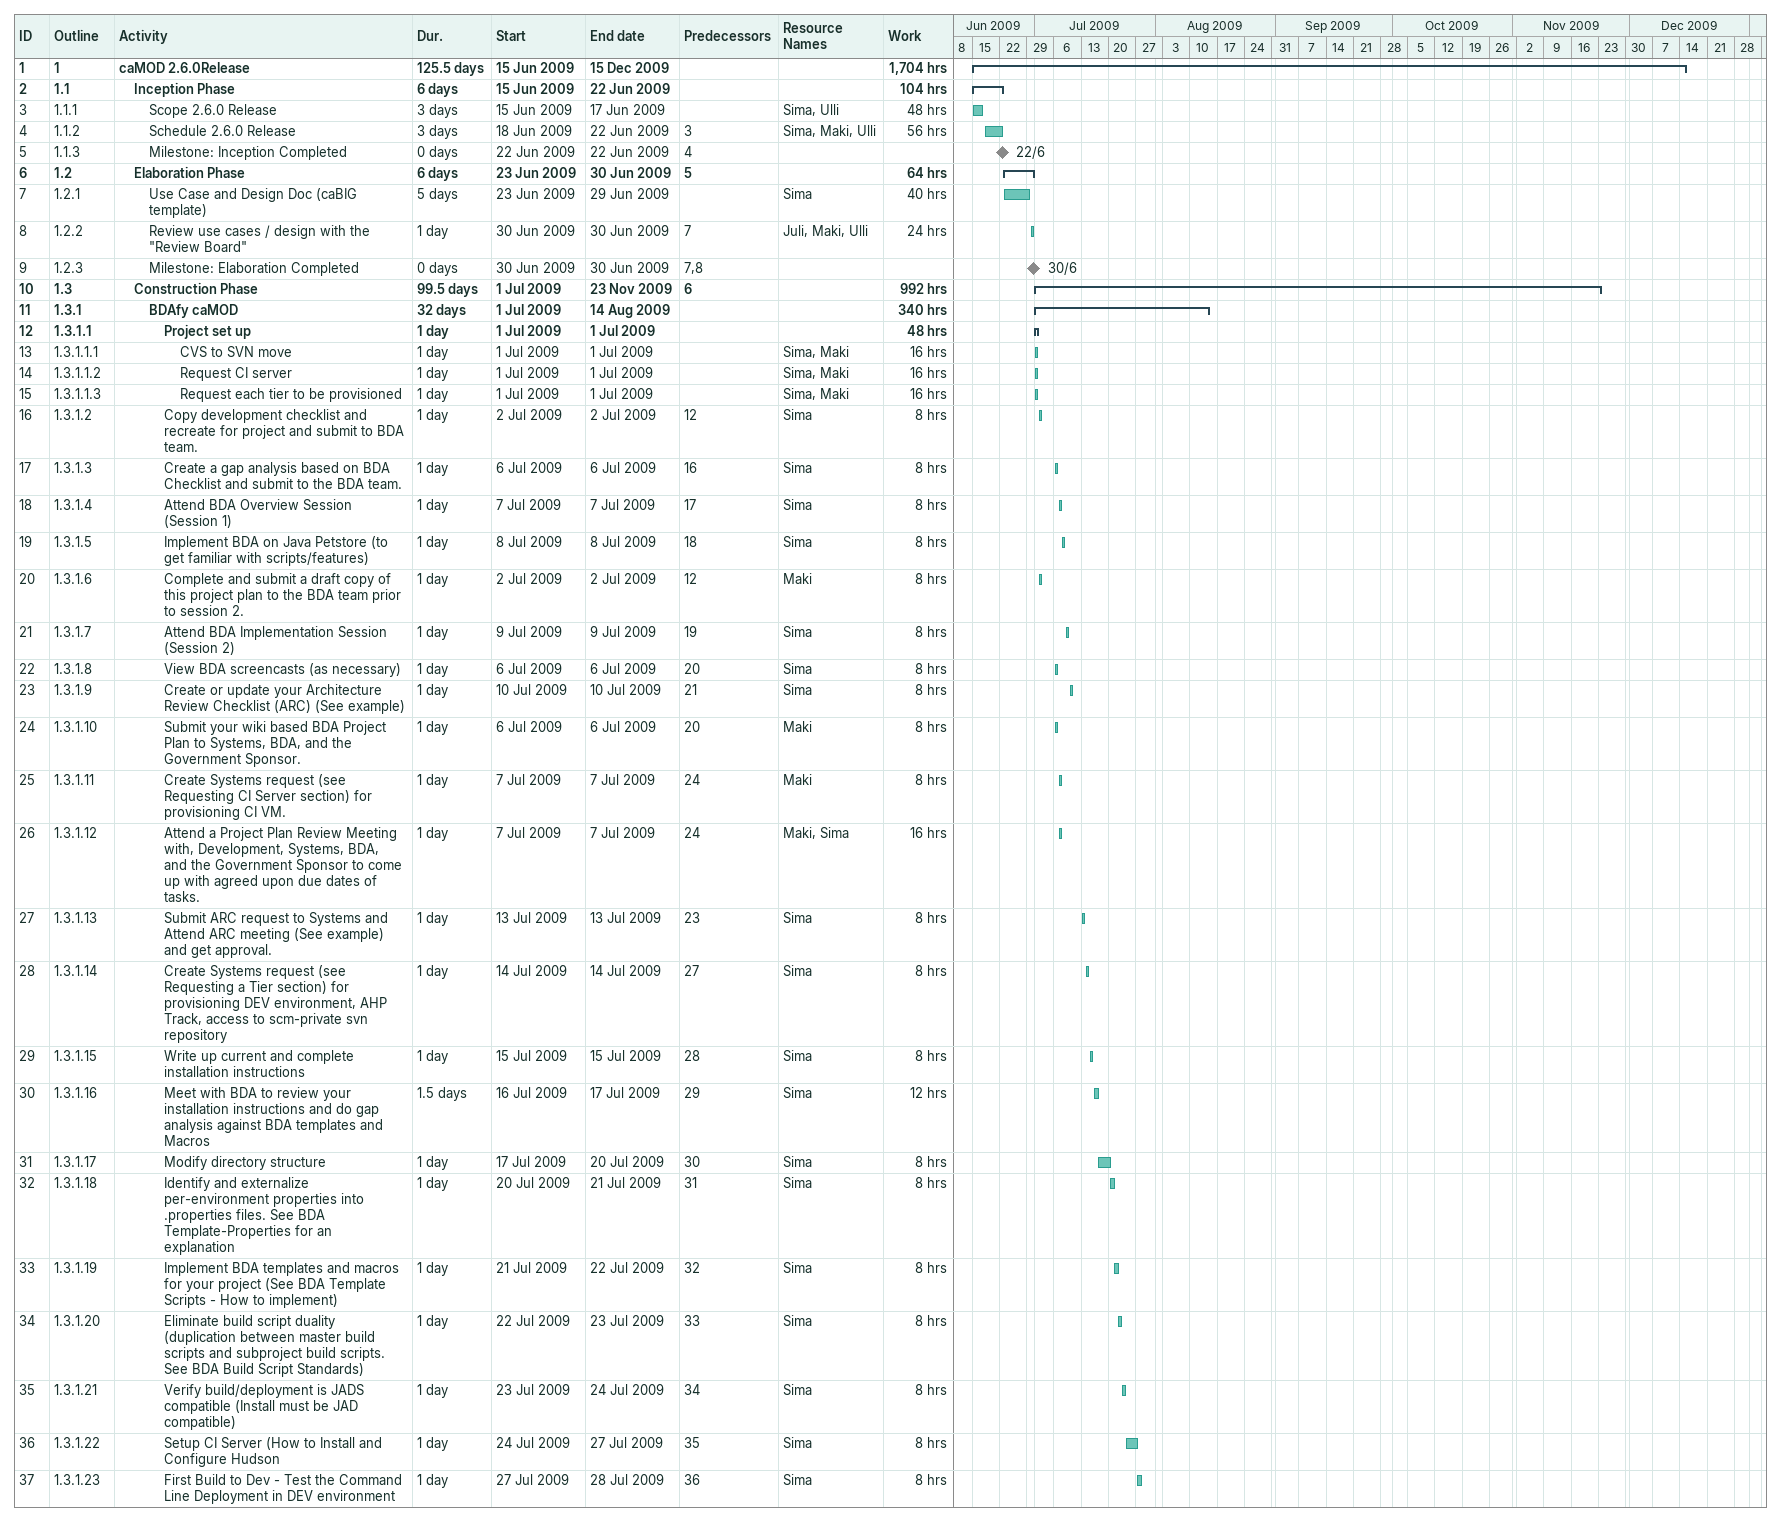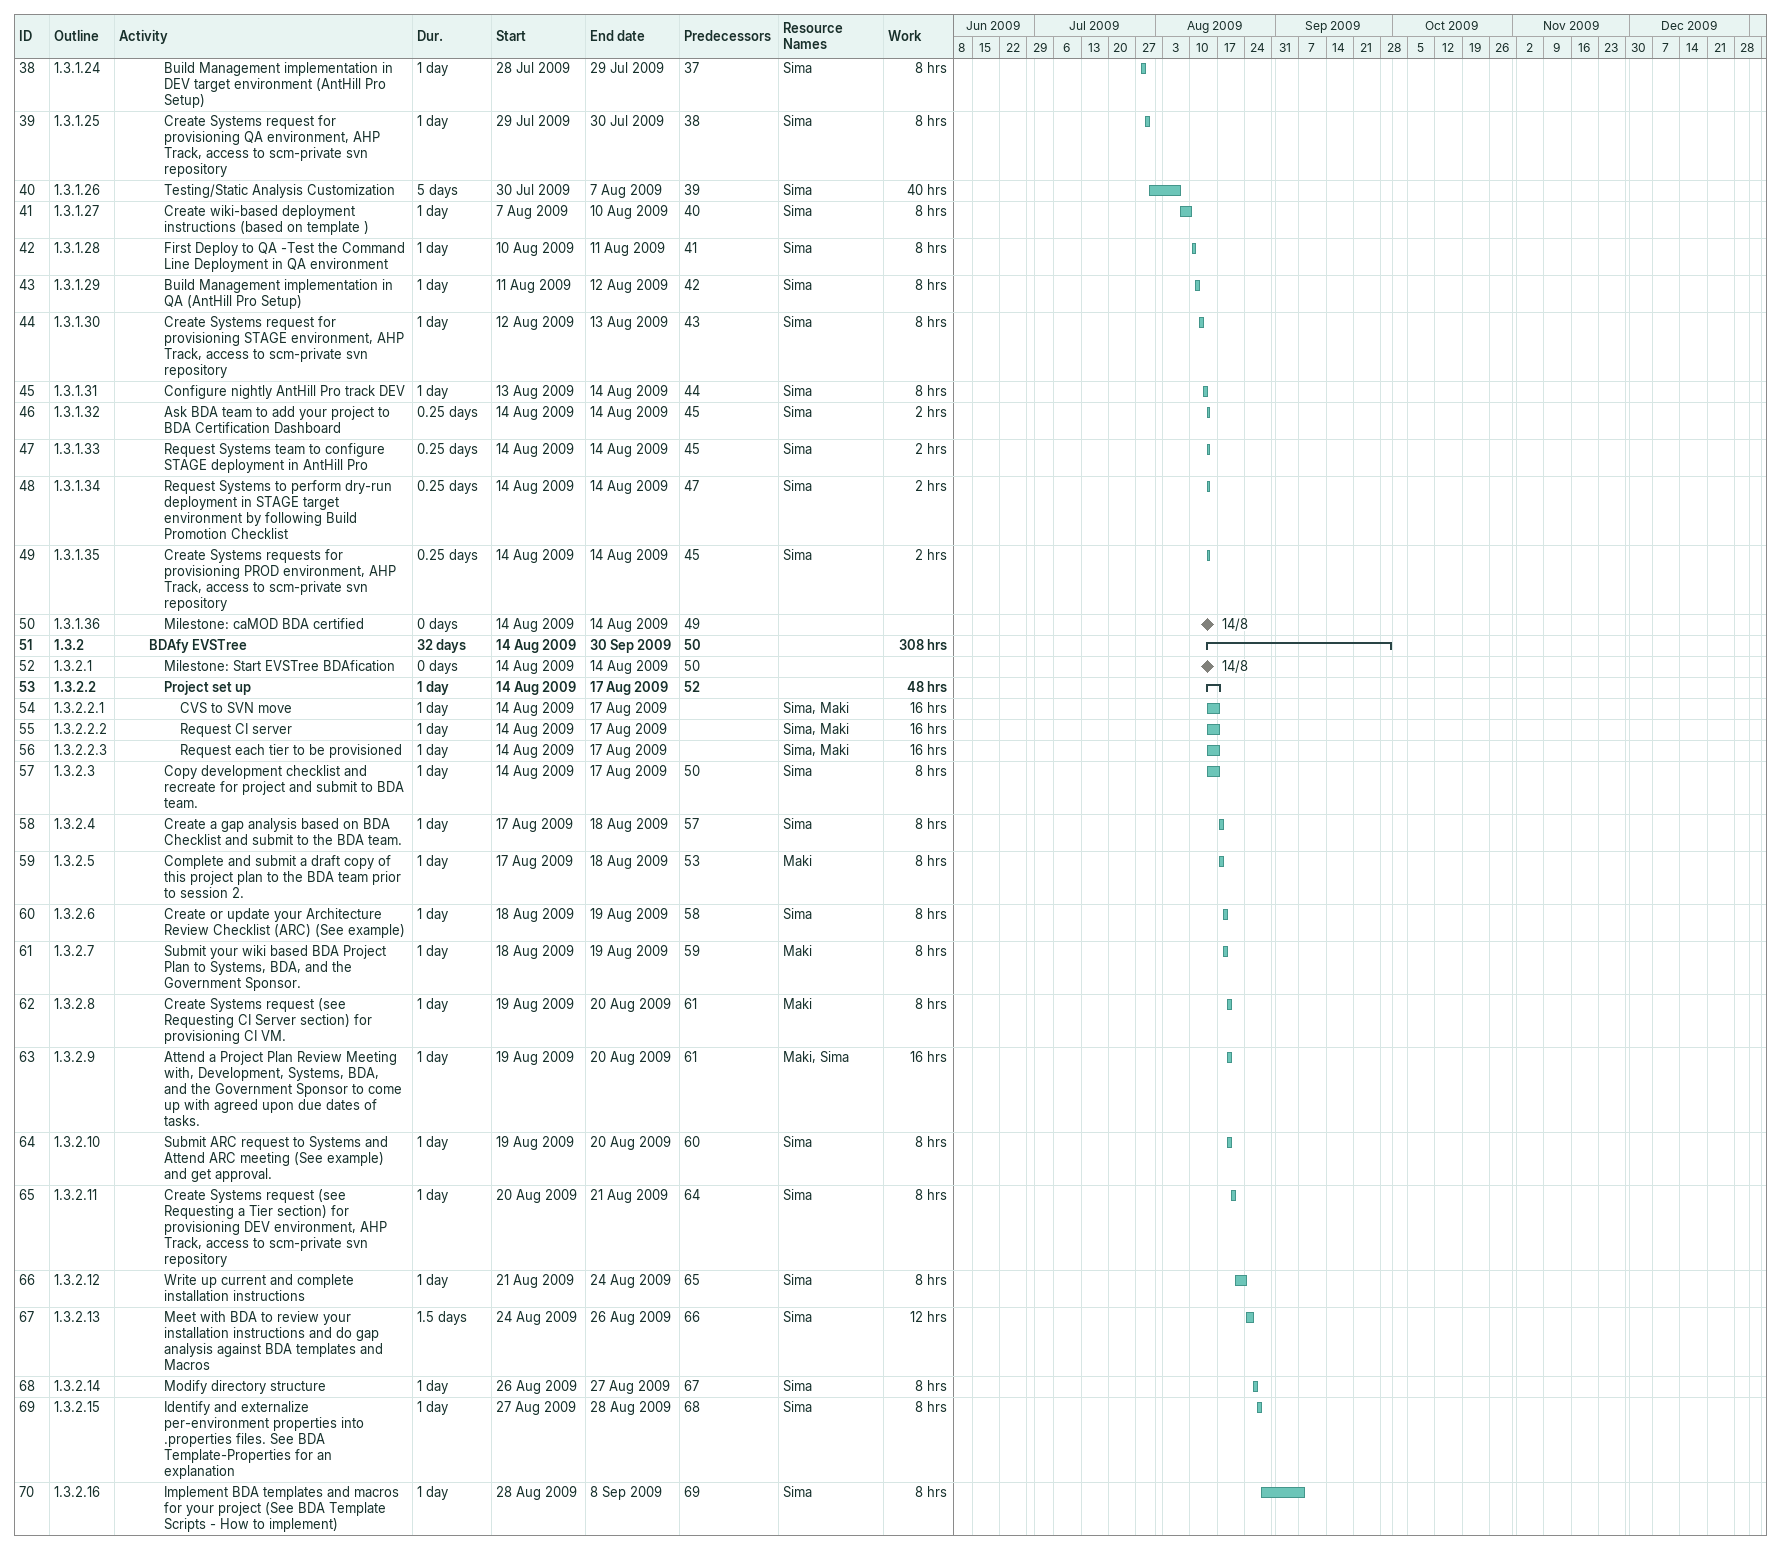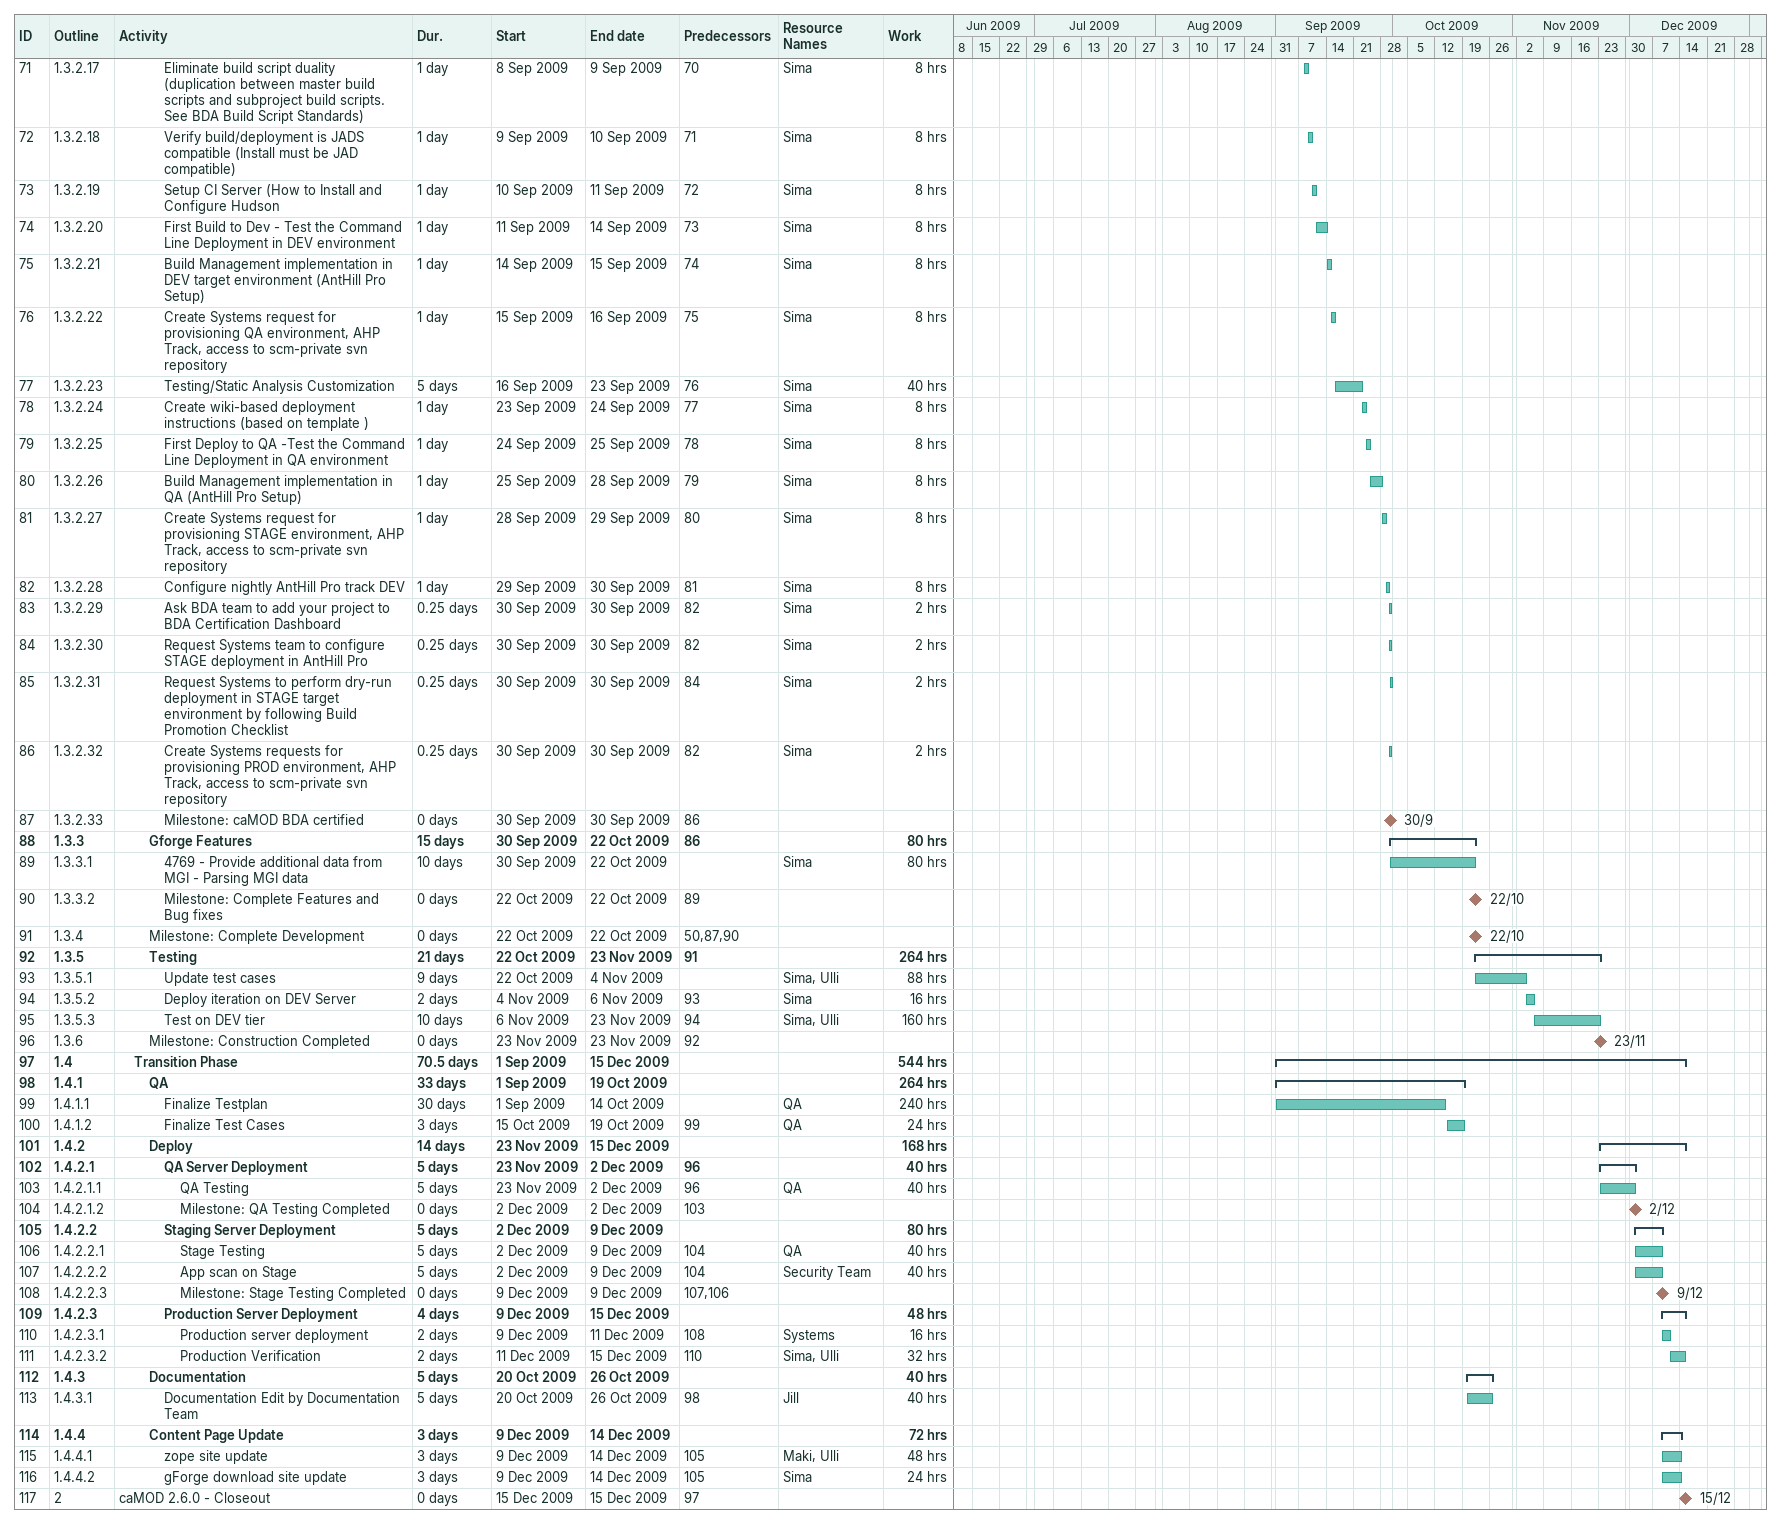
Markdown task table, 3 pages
| ID | WBS | Task | Duration | Start | Finish | Predecessors | Resources | Work (h) |
|---|---|---|---|---|---|---|---|---|
| 1 | 1 | **caMOD 2.6.0Release** | 125.5d | 2009-06-15 | 2009-12-15 |  |  | 1704 |
| 2 | 1.1 | **Inception Phase** | 6d | 2009-06-15 | 2009-06-22 |  |  | 104 |
| 3 | 1.1.1 | Scope 2.6.0 Release | 3d | 2009-06-15 | 2009-06-17 |  | Sima, Ulli | 48 |
| 4 | 1.1.2 | Schedule 2.6.0 Release | 3d | 2009-06-18 | 2009-06-22 | 3 | Sima, Maki, Ulli | 56 |
| 5 | 1.1.3 | Milestone: Inception Completed | 0d | 2009-06-22 | 2009-06-22 | 4 |  |  |
| 6 | 1.2 | **Elaboration Phase** | 6d | 2009-06-23 | 2009-06-30 | 5 |  | 64 |
| 7 | 1.2.1 | Use Case and Design Doc (caBIG template) | 5d | 2009-06-23 | 2009-06-29 |  | Sima | 40 |
| 8 | 1.2.2 | Review use cases / design with the "Review Board" | 1d | 2009-06-30 | 2009-06-30 | 7 | Juli, Maki, Ulli | 24 |
| 9 | 1.2.3 | Milestone: Elaboration Completed | 0d | 2009-06-30 | 2009-06-30 | 7, 8 |  |  |
| 10 | 1.3 | **Construction Phase** | 99.5d | 2009-07-01 | 2009-11-23 | 6 |  | 992 |
| 11 | 1.3.1 | **BDAfy caMOD** | 32d | 2009-07-01 | 2009-08-14 |  |  | 340 |
| 12 | 1.3.1.1 | **Project set up** | 1d | 2009-07-01 | 2009-07-01 |  |  | 48 |
| 13 | 1.3.1.1.1 | CVS to SVN move | 1d | 2009-07-01 | 2009-07-01 |  | Sima, Maki | 16 |
| 14 | 1.3.1.1.2 | Request CI server | 1d | 2009-07-01 | 2009-07-01 |  | Sima, Maki | 16 |
| 15 | 1.3.1.1.3 | Request each tier to be provisioned | 1d | 2009-07-01 | 2009-07-01 |  | Sima, Maki | 16 |
| 16 | 1.3.1.2 | Copy development checklist and recreate for project and submit to BDA team. | 1d | 2009-07-02 | 2009-07-02 | 12 | Sima | 8 |
| 17 | 1.3.1.3 | Create a gap analysis based on BDA Checklist and submit to the BDA team. | 1d | 2009-07-06 | 2009-07-06 | 16 | Sima | 8 |
| 18 | 1.3.1.4 | Attend BDA Overview Session (Session 1) | 1d | 2009-07-07 | 2009-07-07 | 17 | Sima | 8 |
| 19 | 1.3.1.5 | Implement BDA on Java Petstore (to get familiar with scripts/features) | 1d | 2009-07-08 | 2009-07-08 | 18 | Sima | 8 |
| 20 | 1.3.1.6 | Complete and submit a draft copy of this project plan to the BDA team prior to session 2. | 1d | 2009-07-02 | 2009-07-02 | 12 | Maki | 8 |
| 21 | 1.3.1.7 | Attend BDA Implementation Session (Session 2) | 1d | 2009-07-09 | 2009-07-09 | 19 | Sima | 8 |
| 22 | 1.3.1.8 | View BDA screencasts (as necessary) | 1d | 2009-07-06 | 2009-07-06 | 20 | Sima | 8 |
| 23 | 1.3.1.9 | Create or update your Architecture Review Checklist (ARC) (See example) | 1d | 2009-07-10 | 2009-07-10 | 21 | Sima | 8 |
| 24 | 1.3.1.10 | Submit your wiki based BDA Project Plan to Systems, BDA, and the Government Sponsor. | 1d | 2009-07-06 | 2009-07-06 | 20 | Maki | 8 |
| 25 | 1.3.1.11 | Create Systems request (see Requesting CI Server section) for provisioning CI VM. | 1d | 2009-07-07 | 2009-07-07 | 24 | Maki | 8 |
| 26 | 1.3.1.12 | Attend a Project Plan Review Meeting with, Development, Systems, BDA, and the Government Sponsor to come up with agreed upon due dates of tasks. | 1d | 2009-07-07 | 2009-07-07 | 24 | Maki, Sima | 16 |
| 27 | 1.3.1.13 | Submit ARC request to Systems and Attend ARC meeting (See example) and get approval. | 1d | 2009-07-13 | 2009-07-13 | 23 | Sima | 8 |
| 28 | 1.3.1.14 | Create Systems request (see Requesting a Tier section) for provisioning DEV environment, AHP Track, access to scm-private svn repository | 1d | 2009-07-14 | 2009-07-14 | 27 | Sima | 8 |
| 29 | 1.3.1.15 | Write up current and complete installation instructions | 1d | 2009-07-15 | 2009-07-15 | 28 | Sima | 8 |
| 30 | 1.3.1.16 | Meet with BDA to review your installation instructions and do gap analysis against BDA templates and Macros | 1.5d | 2009-07-16 | 2009-07-17 | 29 | Sima | 12 |
| 31 | 1.3.1.17 | Modify directory structure | 1d | 2009-07-17 | 2009-07-20 | 30 | Sima | 8 |
| 32 | 1.3.1.18 | Identify and externalize per-environment properties into .properties files. See BDA Template-Properties for an explanation | 1d | 2009-07-20 | 2009-07-21 | 31 | Sima | 8 |
| 33 | 1.3.1.19 | Implement BDA templates and macros for your project (See BDA Template Scripts - How to implement) | 1d | 2009-07-21 | 2009-07-22 | 32 | Sima | 8 |
| 34 | 1.3.1.20 | Eliminate build script duality (duplication between master build scripts and subproject build scripts. See BDA Build Script Standards) | 1d | 2009-07-22 | 2009-07-23 | 33 | Sima | 8 |
| 35 | 1.3.1.21 | Verify build/deployment is JADS compatible (Install must be JAD compatible) | 1d | 2009-07-23 | 2009-07-24 | 34 | Sima | 8 |
| 36 | 1.3.1.22 | Setup CI Server (How to Install and Configure Hudson | 1d | 2009-07-24 | 2009-07-27 | 35 | Sima | 8 |
| 37 | 1.3.1.23 | First Build to Dev - Test the Command Line Deployment in DEV environment | 1d | 2009-07-27 | 2009-07-28 | 36 | Sima | 8 |
| 38 | 1.3.1.24 | Build Management implementation in DEV target environment (AntHill Pro Setup) | 1d | 2009-07-28 | 2009-07-29 | 37 | Sima | 8 |
| 39 | 1.3.1.25 | Create Systems request for provisioning QA environment, AHP Track, access to scm-private svn repository | 1d | 2009-07-29 | 2009-07-30 | 38 | Sima | 8 |
| 40 | 1.3.1.26 | Testing/Static Analysis Customization | 5d | 2009-07-30 | 2009-08-07 | 39 | Sima | 40 |
| 41 | 1.3.1.27 | Create wiki-based deployment instructions (based on template ) | 1d | 2009-08-07 | 2009-08-10 | 40 | Sima | 8 |
| 42 | 1.3.1.28 | First Deploy to QA -Test the Command Line Deployment in QA environment | 1d | 2009-08-10 | 2009-08-11 | 41 | Sima | 8 |
| 43 | 1.3.1.29 | Build Management implementation in QA (AntHill Pro Setup) | 1d | 2009-08-11 | 2009-08-12 | 42 | Sima | 8 |
| 44 | 1.3.1.30 | Create Systems request for provisioning STAGE environment, AHP Track, access to scm-private svn repository | 1d | 2009-08-12 | 2009-08-13 | 43 | Sima | 8 |
| 45 | 1.3.1.31 | Configure nightly AntHill Pro track DEV | 1d | 2009-08-13 | 2009-08-14 | 44 | Sima | 8 |
| 46 | 1.3.1.32 | Ask BDA team to add your project to BDA Certification Dashboard | 0.25d | 2009-08-14 | 2009-08-14 | 45 | Sima | 2 |
| 47 | 1.3.1.33 | Request Systems team to configure STAGE deployment in AntHill Pro | 0.25d | 2009-08-14 | 2009-08-14 | 45 | Sima | 2 |
| 48 | 1.3.1.34 | Request Systems to perform dry-run deployment in STAGE target environment by following Build Promotion Checklist | 0.25d | 2009-08-14 | 2009-08-14 | 47 | Sima | 2 |
| 49 | 1.3.1.35 | Create Systems requests for provisioning PROD environment, AHP Track, access to scm-private svn repository | 0.25d | 2009-08-14 | 2009-08-14 | 45 | Sima | 2 |
| 50 | 1.3.1.36 | Milestone: caMOD BDA certified | 0d | 2009-08-14 | 2009-08-14 | 49 |  |  |
| 51 | 1.3.2 | **BDAfy EVSTree** | 32d | 2009-08-14 | 2009-09-30 | 50 |  | 308 |
| 52 | 1.3.2.1 | Milestone: Start EVSTree BDAfication | 0d | 2009-08-14 | 2009-08-14 | 50 |  |  |
| 53 | 1.3.2.2 | **Project set up** | 1d | 2009-08-14 | 2009-08-17 | 52 |  | 48 |
| 54 | 1.3.2.2.1 | CVS to SVN move | 1d | 2009-08-14 | 2009-08-17 |  | Sima, Maki | 16 |
| 55 | 1.3.2.2.2 | Request CI server | 1d | 2009-08-14 | 2009-08-17 |  | Sima, Maki | 16 |
| 56 | 1.3.2.2.3 | Request each tier to be provisioned | 1d | 2009-08-14 | 2009-08-17 |  | Sima, Maki | 16 |
| 57 | 1.3.2.3 | Copy development checklist and recreate for project and submit to BDA team. | 1d | 2009-08-14 | 2009-08-17 | 50 | Sima | 8 |
| 58 | 1.3.2.4 | Create a gap analysis based on BDA Checklist and submit to the BDA team. | 1d | 2009-08-17 | 2009-08-18 | 57 | Sima | 8 |
| 59 | 1.3.2.5 | Complete and submit a draft copy of this project plan to the BDA team prior to session 2. | 1d | 2009-08-17 | 2009-08-18 | 53 | Maki | 8 |
| 60 | 1.3.2.6 | Create or update your Architecture Review Checklist (ARC) (See example) | 1d | 2009-08-18 | 2009-08-19 | 58 | Sima | 8 |
| 61 | 1.3.2.7 | Submit your wiki based BDA Project Plan to Systems, BDA, and the Government Sponsor. | 1d | 2009-08-18 | 2009-08-19 | 59 | Maki | 8 |
| 62 | 1.3.2.8 | Create Systems request (see Requesting CI Server section) for provisioning CI VM. | 1d | 2009-08-19 | 2009-08-20 | 61 | Maki | 8 |
| 63 | 1.3.2.9 | Attend a Project Plan Review Meeting with, Development, Systems, BDA, and the Government Sponsor to come up with agreed upon due dates of tasks. | 1d | 2009-08-19 | 2009-08-20 | 61 | Maki, Sima | 16 |
| 64 | 1.3.2.10 | Submit ARC request to Systems and Attend ARC meeting (See example) and get approval. | 1d | 2009-08-19 | 2009-08-20 | 60 | Sima | 8 |
| 65 | 1.3.2.11 | Create Systems request (see Requesting a Tier section) for provisioning DEV environment, AHP Track, access to scm-private svn repository | 1d | 2009-08-20 | 2009-08-21 | 64 | Sima | 8 |
| 66 | 1.3.2.12 | Write up current and complete installation instructions | 1d | 2009-08-21 | 2009-08-24 | 65 | Sima | 8 |
| 67 | 1.3.2.13 | Meet with BDA to review your installation instructions and do gap analysis against BDA templates and Macros | 1.5d | 2009-08-24 | 2009-08-26 | 66 | Sima | 12 |
| 68 | 1.3.2.14 | Modify directory structure | 1d | 2009-08-26 | 2009-08-27 | 67 | Sima | 8 |
| 69 | 1.3.2.15 | Identify and externalize per-environment properties into .properties files. See BDA Template-Properties for an explanation | 1d | 2009-08-27 | 2009-08-28 | 68 | Sima | 8 |
| 70 | 1.3.2.16 | Implement BDA templates and macros for your project (See BDA Template Scripts - How to implement) | 1d | 2009-08-28 | 2009-09-08 | 69 | Sima | 8 |
| 71 | 1.3.2.17 | Eliminate build script duality (duplication between master build scripts and subproject build scripts. See BDA Build Script Standards) | 1d | 2009-09-08 | 2009-09-09 | 70 | Sima | 8 |
| 72 | 1.3.2.18 | Verify build/deployment is JADS compatible (Install must be JAD compatible) | 1d | 2009-09-09 | 2009-09-10 | 71 | Sima | 8 |
| 73 | 1.3.2.19 | Setup CI Server (How to Install and Configure Hudson | 1d | 2009-09-10 | 2009-09-11 | 72 | Sima | 8 |
| 74 | 1.3.2.20 | First Build to Dev - Test the Command Line Deployment in DEV environment | 1d | 2009-09-11 | 2009-09-14 | 73 | Sima | 8 |
| 75 | 1.3.2.21 | Build Management implementation in DEV target environment (AntHill Pro Setup) | 1d | 2009-09-14 | 2009-09-15 | 74 | Sima | 8 |
| 76 | 1.3.2.22 | Create Systems request for provisioning QA environment, AHP Track, access to scm-private svn repository | 1d | 2009-09-15 | 2009-09-16 | 75 | Sima | 8 |
| 77 | 1.3.2.23 | Testing/Static Analysis Customization | 5d | 2009-09-16 | 2009-09-23 | 76 | Sima | 40 |
| 78 | 1.3.2.24 | Create wiki-based deployment instructions (based on template ) | 1d | 2009-09-23 | 2009-09-24 | 77 | Sima | 8 |
| 79 | 1.3.2.25 | First Deploy to QA -Test the Command Line Deployment in QA environment | 1d | 2009-09-24 | 2009-09-25 | 78 | Sima | 8 |
| 80 | 1.3.2.26 | Build Management implementation in QA (AntHill Pro Setup) | 1d | 2009-09-25 | 2009-09-28 | 79 | Sima | 8 |
| 81 | 1.3.2.27 | Create Systems request for provisioning STAGE environment, AHP Track, access to scm-private svn repository | 1d | 2009-09-28 | 2009-09-29 | 80 | Sima | 8 |
| 82 | 1.3.2.28 | Configure nightly AntHill Pro track DEV | 1d | 2009-09-29 | 2009-09-30 | 81 | Sima | 8 |
| 83 | 1.3.2.29 | Ask BDA team to add your project to BDA Certification Dashboard | 0.25d | 2009-09-30 | 2009-09-30 | 82 | Sima | 2 |
| 84 | 1.3.2.30 | Request Systems team to configure STAGE deployment in AntHill Pro | 0.25d | 2009-09-30 | 2009-09-30 | 82 | Sima | 2 |
| 85 | 1.3.2.31 | Request Systems to perform dry-run deployment in STAGE target environment by following Build Promotion Checklist | 0.25d | 2009-09-30 | 2009-09-30 | 84 | Sima | 2 |
| 86 | 1.3.2.32 | Create Systems requests for provisioning PROD environment, AHP Track, access to scm-private svn repository | 0.25d | 2009-09-30 | 2009-09-30 | 82 | Sima | 2 |
| 87 | 1.3.2.33 | Milestone: caMOD BDA certified | 0d | 2009-09-30 | 2009-09-30 | 86 |  |  |
| 88 | 1.3.3 | **Gforge Features** | 15d | 2009-09-30 | 2009-10-22 | 86 |  | 80 |
| 89 | 1.3.3.1 | 4769 - Provide additional data from MGI - Parsing MGI data | 10d | 2009-09-30 | 2009-10-22 |  | Sima | 80 |
| 90 | 1.3.3.2 | Milestone: Complete Features and Bug fixes | 0d | 2009-10-22 | 2009-10-22 | 89 |  |  |
| 91 | 1.3.4 | Milestone: Complete Development | 0d | 2009-10-22 | 2009-10-22 | 50, 87, 90 |  |  |
| 92 | 1.3.5 | **Testing** | 21d | 2009-10-22 | 2009-11-23 | 91 |  | 264 |
| 93 | 1.3.5.1 | Update test cases | 9d | 2009-10-22 | 2009-11-04 |  | Sima, Ulli | 88 |
| 94 | 1.3.5.2 | Deploy iteration on DEV Server | 2d | 2009-11-04 | 2009-11-06 | 93 | Sima | 16 |
| 95 | 1.3.5.3 | Test on DEV tier | 10d | 2009-11-06 | 2009-11-23 | 94 | Sima, Ulli | 160 |
| 96 | 1.3.6 | Milestone: Construction Completed | 0d | 2009-11-23 | 2009-11-23 | 92 |  |  |
| 97 | 1.4 | **Transition Phase** | 70.5d | 2009-09-01 | 2009-12-15 |  |  | 544 |
| 98 | 1.4.1 | **QA** | 33d | 2009-09-01 | 2009-10-19 |  |  | 264 |
| 99 | 1.4.1.1 | Finalize Testplan | 30d | 2009-09-01 | 2009-10-14 |  | QA | 240 |
| 100 | 1.4.1.2 | Finalize Test Cases | 3d | 2009-10-15 | 2009-10-19 | 99 | QA | 24 |
| 101 | 1.4.2 | **Deploy** | 14d | 2009-11-23 | 2009-12-15 |  |  | 168 |
| 102 | 1.4.2.1 | **QA Server Deployment** | 5d | 2009-11-23 | 2009-12-02 | 96 |  | 40 |
| 103 | 1.4.2.1.1 | QA Testing | 5d | 2009-11-23 | 2009-12-02 | 96 | QA | 40 |
| 104 | 1.4.2.1.2 | Milestone: QA Testing Completed | 0d | 2009-12-02 | 2009-12-02 | 103 |  |  |
| 105 | 1.4.2.2 | **Staging Server Deployment** | 5d | 2009-12-02 | 2009-12-09 |  |  | 80 |
| 106 | 1.4.2.2.1 | Stage Testing | 5d | 2009-12-02 | 2009-12-09 | 104 | QA | 40 |
| 107 | 1.4.2.2.2 | App scan on Stage | 5d | 2009-12-02 | 2009-12-09 | 104 | Security Team | 40 |
| 108 | 1.4.2.2.3 | Milestone: Stage Testing Completed | 0d | 2009-12-09 | 2009-12-09 | 107, 106 |  |  |
| 109 | 1.4.2.3 | **Production Server Deployment** | 4d | 2009-12-09 | 2009-12-15 |  |  | 48 |
| 110 | 1.4.2.3.1 | Production server deployment | 2d | 2009-12-09 | 2009-12-11 | 108 | Systems | 16 |
| 111 | 1.4.2.3.2 | Production Verification | 2d | 2009-12-11 | 2009-12-15 | 110 | Sima, Ulli | 32 |
| 112 | 1.4.3 | **Documentation** | 5d | 2009-10-20 | 2009-10-26 |  |  | 40 |
| 113 | 1.4.3.1 | Documentation Edit by Documentation Team | 5d | 2009-10-20 | 2009-10-26 | 98 | Jill | 40 |
| 114 | 1.4.4 | **Content Page Update** | 3d | 2009-12-09 | 2009-12-14 |  |  | 72 |
| 115 | 1.4.4.1 | zope site update | 3d | 2009-12-09 | 2009-12-14 | 105 | Maki, Ulli | 48 |
| 116 | 1.4.4.2 | gForge download site update | 3d | 2009-12-09 | 2009-12-14 | 105 | Sima | 24 |
| 117 | 2 | caMOD 2.6.0 - Closeout | 0d | 2009-12-15 | 2009-12-15 | 97 |  |  |
